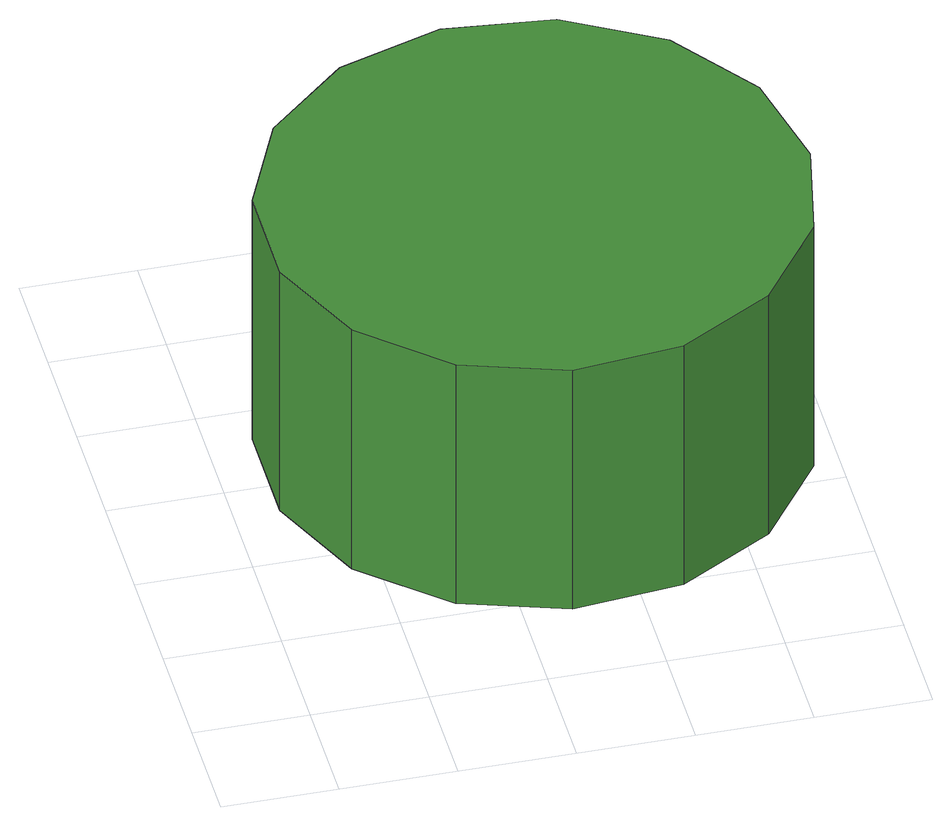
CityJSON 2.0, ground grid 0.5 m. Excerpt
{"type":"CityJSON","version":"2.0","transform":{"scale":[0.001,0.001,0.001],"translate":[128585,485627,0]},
"CityObjects":{
"tree1":{"type":"SolitaryVegetationObject","attributes":{"function":"something"},"geometry":[{"type":"MultiSurface","lod":"1","boundaries":[[[0,1,2,3,4,5,6,7,8,9,10,11,12,13,14]],[[15,16,17,18,19,20,21,22,23,24,25,26,27,28,29]],[[0,29,28,1]],[[1,28,27,2]],[[2,27,26,3]],[[3,26,25,4]],[[4,25,24,5]],[[5,24,23,6]],[[6,23,22,7]],[[7,22,21,8]],[[8,21,20,9]],[[9,20,19,10]],[[10,19,18,11]],[[11,18,17,12]],[[12,17,16,13]],[[13,16,15,14]],[[14,15,29,0]]]}]}
},
"vertices":[
[2487,1574,2091],[2387,2046,2091],[2103,2436,2091],[1686,2677,2091],[1207,2727,2091],[749,2578,2091],[390,2256,2091],[194,1815,2091],[194,1334,2091],[390,893,2091],[749,571,2091],[1207,422,2091],[1686,472,2091],[2103,713,2091],[2387,1103,2091],[2387,1103,841],[2103,713,841],[1686,472,841],[1207,422,841],[749,571,841],[390,893,841],[194,1334,841],[194,1815,841],[390,2256,841],[749,2578,841],[1207,2727,841],[1686,2677,841],[2103,2436,841],[2387,2046,841],[2487,1574,841]
]}
